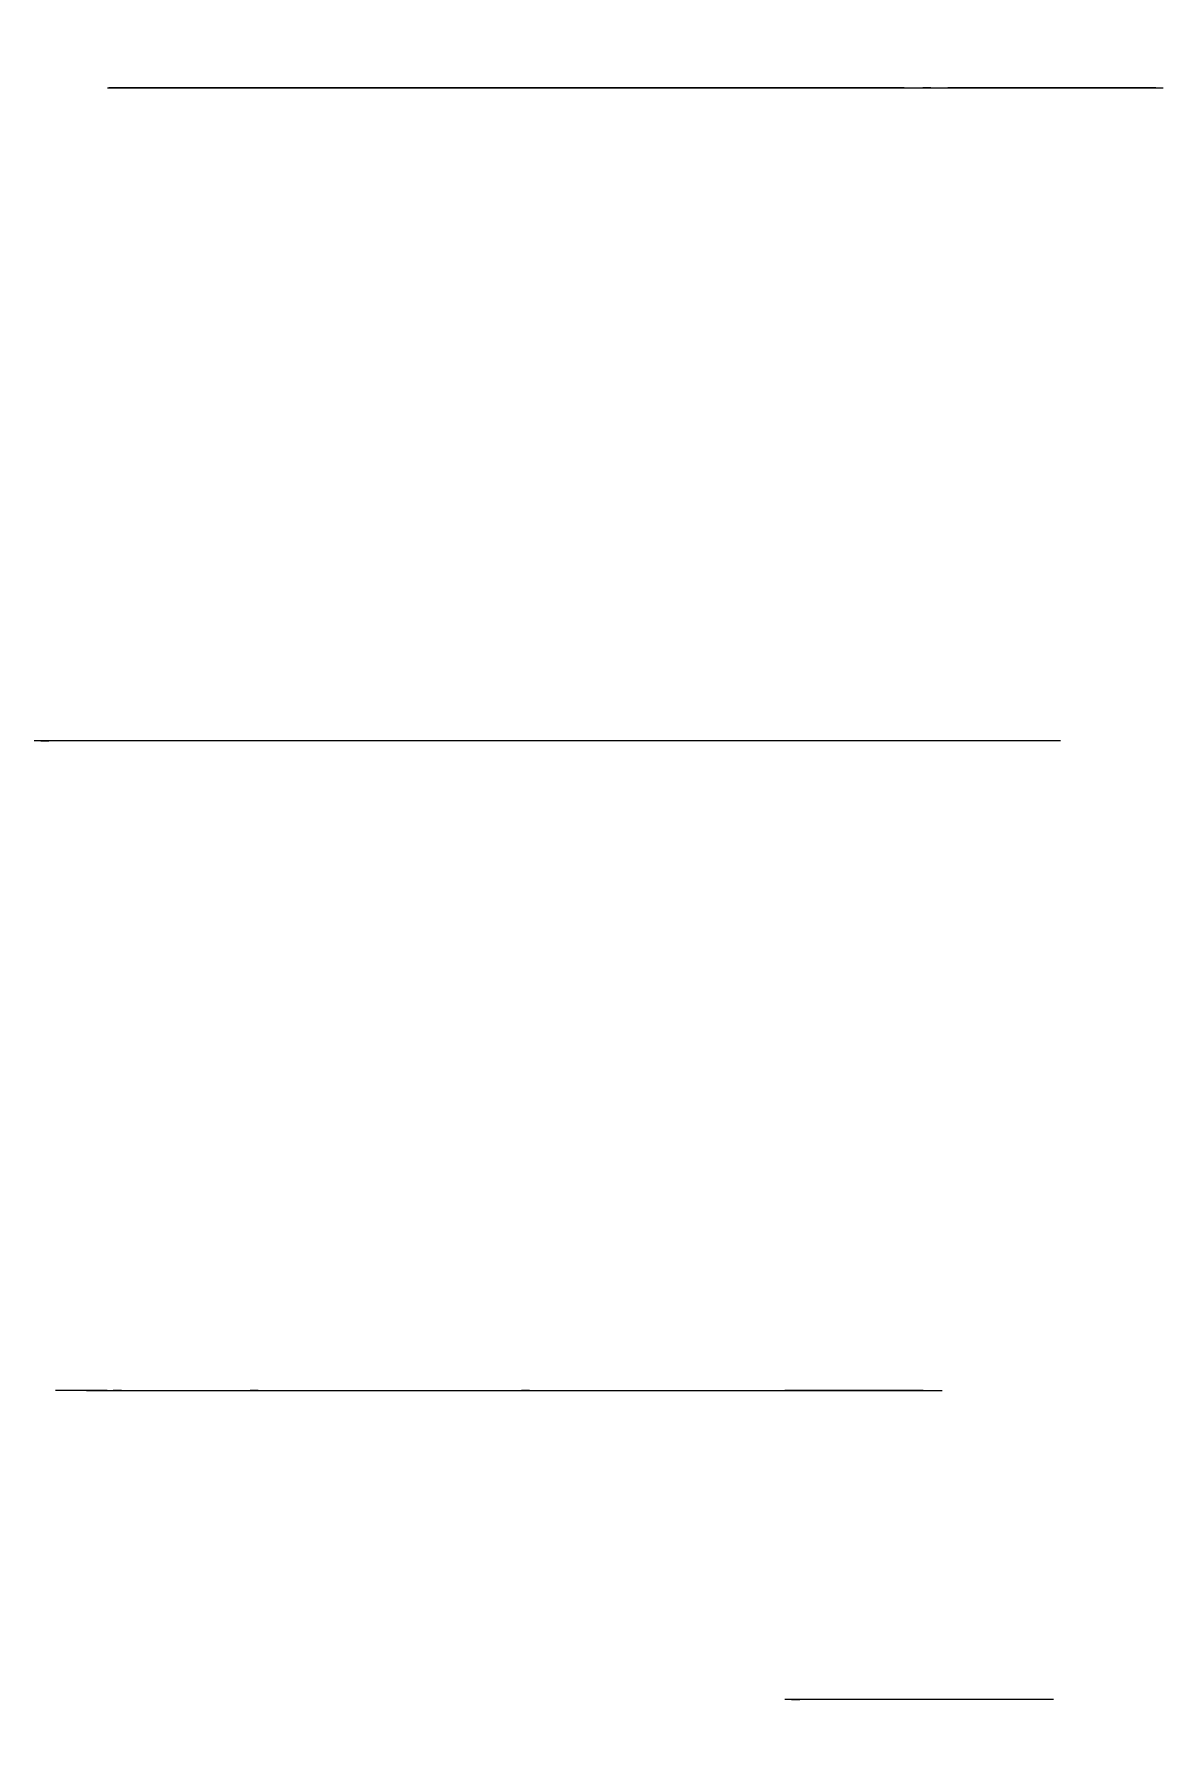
# Model space of a CAD drawing. Header units: millimetres. Extents: x -561500 to 147629, y -409825 to 313994.
# Drawn here: x 140107 to 144297, y -399766 to -393455 of the extents above; entities that cross this region are included whole.
import ezdxf

# ---------------------------------------------------------------- set-up
doc = ezdxf.new("R2010")
doc.units = ezdxf.units.MM
doc.layers.add('К_Размерная', color=3, linetype='Continuous', lineweight=0)
doc.styles.add('M 50', font='isocpeur.ttf', dxfattribs={"width": 0.8})
doc.dimstyles.new('M 50', dxfattribs={"dimscale": 0, "dimtxt": 110, "dimasz": 30, "dimexe": 40, "dimexo": 30, "dimgap": 10, "dimtad": 1, "dimdec": 0, "dimrnd": 1, "dimzin": 4, "dimdsep": 46, "dimtxsty": 'M 50', "dimblk": 'OBLIQUE', "dimcen": 50, "dimdle": 40, "dimadec": 0, "dimazin": 1, "dimtfac": 1, "dimtdec": 0, "dimtmove": 1, "dimatfit": 2, "dimfxl": 1, "dimtolj": 1, "dimtzin": 0, "dimlwd": -1, "dimlwe": -1, "dimarcsym": 0})

# ---------------------------------------------------------------- blocks, each defined once
blk = doc.blocks.new('_Oblique')
at = {"color": 0, "linetype": 'ByBlock', "lineweight": -2}
blk.add_line((-0.5, -0.5), (0.5, 0.5), dxfattribs=at)
blk = doc.blocks.new('*D226')
at = {"layer": 'Defpoints', "color": 0, "ltscale": 100, "transparency": 16777216}
for p in [(-442936.3, 355.2), (-444130.9, 102.3, -0.8), (-442936.3, 78.1, -21.9)]:
    blk.add_point(p, dxfattribs=at)
at = {"layer": 'К_Размерная', "color": 0, "ltscale": 100, "transparency": 16777216}
for p, q in [((-444130.9, 132.3), (-444130.9, 395.2)), ((-442936.3, 108.1), (-442936.3, 395.2)), ((-444170.9, 355.2), (-442896.3, 355.2))]:
    blk.add_line(p, q, dxfattribs=at)
at = {"layer": 'К_Размерная', "color": 0, "ltscale": 100, "transparency": 16777216, "xscale": 30, "yscale": 30, "zscale": 30, "rotation": 180}
blk.add_blockref('_Oblique', (-444130.9, 355.2), dxfattribs=at)
at = {"layer": 'К_Размерная', "color": 0, "ltscale": 100, "transparency": 16777216, "xscale": 30, "yscale": 30, "zscale": 30}
blk.add_blockref('_Oblique', (-442936.3, 355.2), dxfattribs=at)
at = {"layer": 'К_Размерная', "color": 0, "ltscale": 100, "transparency": 16777216, "insert": (-443533.6, 420.2), "char_height": 110, "attachment_point": 5, "style": 'M 50'}
blk.add_mtext('\\A1;1195', dxfattribs=at)
blk = doc.blocks.new('*D227')
at = {"layer": 'Defpoints', "color": 0, "ltscale": 100, "transparency": 16777216}
for p in [(-441729.4, 355.2), (-442936.3, 78.1, -21.9), (-441729.4, 82.9, -37.2)]:
    blk.add_point(p, dxfattribs=at)
at = {"layer": 'К_Размерная', "color": 0, "ltscale": 100, "transparency": 16777216}
for p, q in [((-442936.3, 108.1), (-442936.3, 395.2)), ((-441729.4, 112.9), (-441729.4, 395.2)), ((-442976.3, 355.2), (-441689.4, 355.2))]:
    blk.add_line(p, q, dxfattribs=at)
at = {"layer": 'К_Размерная', "color": 0, "ltscale": 100, "transparency": 16777216, "xscale": 30, "yscale": 30, "zscale": 30, "rotation": 180}
blk.add_blockref('_Oblique', (-442936.3, 355.2), dxfattribs=at)
at = {"layer": 'К_Размерная', "color": 0, "ltscale": 100, "transparency": 16777216, "xscale": 30, "yscale": 30, "zscale": 30}
blk.add_blockref('_Oblique', (-441729.4, 355.2), dxfattribs=at)
at = {"layer": 'К_Размерная', "color": 0, "ltscale": 100, "transparency": 16777216, "insert": (-442332.9, 420.2), "char_height": 110, "attachment_point": 5, "style": 'M 50'}
blk.add_mtext('\\A1;1207', dxfattribs=at)
blk = doc.blocks.new('*D228')
at = {"layer": 'Defpoints', "color": 0, "ltscale": 100, "transparency": 16777216}
for p in [(-444130.9, 1588.1, -0.8), (-443890.8, 1588.1), (-444130.9, 102.3, -0.8)]:
    blk.add_point(p, dxfattribs=at)
at = {"layer": 'К_Размерная', "color": 0, "ltscale": 100, "transparency": 16777216}
for p, q in [((-444100.9, 1588.1), (-443850.8, 1588.1)), ((-443890.8, 62.3), (-443890.8, 1628.1)), ((-444100.9, 102.3), (-443850.8, 102.3))]:
    blk.add_line(p, q, dxfattribs=at)
at = {"layer": 'К_Размерная', "color": 0, "ltscale": 100, "transparency": 16777216, "xscale": 30, "yscale": 30, "zscale": 30}
for p, rotation in [((-443890.8, 1588.1), 90), ((-443890.8, 102.3), 270)]:
    blk.add_blockref('_Oblique', p, dxfattribs=dict(at, rotation=rotation))
at = {"layer": 'К_Размерная', "color": 0, "ltscale": 100, "transparency": 16777216, "insert": (-443825.8, 845.2), "char_height": 110, "attachment_point": 5, "rotation": 270, "style": 'M 50'}
blk.add_mtext('\\A1;1486', dxfattribs=at)
blk = doc.blocks.new('*D229')
at = {"layer": 'Defpoints', "color": 0, "ltscale": 100, "transparency": 16777216}
for p in [(-444130.9, 3079.8, -0.8), (-443890.8, 3079.8), (-444130.9, 1588.1, -0.8)]:
    blk.add_point(p, dxfattribs=at)
at = {"layer": 'К_Размерная', "color": 0, "ltscale": 100, "transparency": 16777216}
for p, q in [((-443890.8, 1548.1), (-443890.8, 3119.8)), ((-444100.9, 3079.8), (-443850.8, 3079.8)), ((-444100.9, 1588.1), (-443850.8, 1588.1))]:
    blk.add_line(p, q, dxfattribs=at)
at = {"layer": 'К_Размерная', "color": 0, "ltscale": 100, "transparency": 16777216, "xscale": 30, "yscale": 30, "zscale": 30}
for p, rotation in [((-443890.8, 3079.8), 90), ((-443890.8, 1588.1), 270)]:
    blk.add_blockref('_Oblique', p, dxfattribs=dict(at, rotation=rotation))
at = {"layer": 'К_Размерная', "color": 0, "ltscale": 100, "transparency": 16777216, "insert": (-443825.8, 2333.9), "char_height": 110, "attachment_point": 5, "rotation": 270, "style": 'M 50'}
blk.add_mtext('\\A1;1492', dxfattribs=at)
blk = doc.blocks.new('*D230')
at = {"layer": 'Defpoints', "color": 0, "ltscale": 100, "transparency": 16777216}
for p in [(-444127, 3667.6, -0.1), (-443890.8, 3667.6), (-444130.9, 3079.8, -0.8)]:
    blk.add_point(p, dxfattribs=at)
at = {"layer": 'К_Размерная', "color": 0, "ltscale": 100, "transparency": 16777216}
for p, q in [((-444097, 3667.6), (-443850.8, 3667.6)), ((-443890.8, 3039.8), (-443890.8, 3707.6)), ((-444100.9, 3079.8), (-443850.8, 3079.8))]:
    blk.add_line(p, q, dxfattribs=at)
at = {"layer": 'К_Размерная', "color": 0, "ltscale": 100, "transparency": 16777216, "xscale": 30, "yscale": 30, "zscale": 30}
for p, rotation in [((-443890.8, 3667.6), 90), ((-443890.8, 3079.8), 270)]:
    blk.add_blockref('_Oblique', p, dxfattribs=dict(at, rotation=rotation))
at = {"layer": 'К_Размерная', "color": 0, "ltscale": 100, "transparency": 16777216, "insert": (-443825.8, 3373.7), "char_height": 110, "attachment_point": 5, "rotation": 270, "style": 'M 50'}
blk.add_mtext('\\A1;588', dxfattribs=at)
blk = doc.blocks.new('*D231')
at = {"layer": 'Defpoints', "color": 0, "ltscale": 100, "transparency": 16777216}
for p in [(-442936.3, 1278.1, -21.9), (-442775.5, 1278.1), (-442936.3, 78.1, -21.9)]:
    blk.add_point(p, dxfattribs=at)
at = {"layer": 'К_Размерная', "color": 0, "ltscale": 100, "transparency": 16777216}
for p, q in [((-442906.3, 1278.1), (-442735.5, 1278.1)), ((-442775.5, 38.1), (-442775.5, 1318.1)), ((-442906.3, 78.1), (-442735.5, 78.1))]:
    blk.add_line(p, q, dxfattribs=at)
at = {"layer": 'К_Размерная', "color": 0, "ltscale": 100, "transparency": 16777216, "xscale": 30, "yscale": 30, "zscale": 30}
for p, rotation in [((-442775.5, 1278.1), 90), ((-442775.5, 78.1), 270)]:
    blk.add_blockref('_Oblique', p, dxfattribs=dict(at, rotation=rotation))
at = {"layer": 'К_Размерная', "color": 0, "ltscale": 100, "transparency": 16777216, "insert": (-442710.5, 678.1), "char_height": 110, "attachment_point": 5, "rotation": 270, "style": 'M 50'}
blk.add_mtext('\\A1;1200', dxfattribs=at)
blk = doc.blocks.new('*D232')
at = {"layer": 'Defpoints', "color": 0, "ltscale": 100, "transparency": 16777216}
for p in [(-442936.3, 1588.1, -21.9), (-442775.5, 1588.1), (-442936.3, 1278.1, -21.9)]:
    blk.add_point(p, dxfattribs=at)
at = {"layer": 'К_Размерная', "color": 0, "ltscale": 100, "transparency": 16777216}
for p, q in [((-442906.3, 1588.1), (-442735.5, 1588.1)), ((-442775.5, 1238.1), (-442775.5, 1628.1)), ((-442906.3, 1278.1), (-442735.5, 1278.1))]:
    blk.add_line(p, q, dxfattribs=at)
at = {"layer": 'К_Размерная', "color": 0, "ltscale": 100, "transparency": 16777216, "xscale": 30, "yscale": 30, "zscale": 30}
for p, rotation in [((-442775.5, 1588.1), 90), ((-442775.5, 1278.1), 270)]:
    blk.add_blockref('_Oblique', p, dxfattribs=dict(at, rotation=rotation))
at = {"layer": 'К_Размерная', "color": 0, "ltscale": 100, "transparency": 16777216, "insert": (-442710.5, 1433.1), "char_height": 110, "attachment_point": 5, "rotation": 270, "style": 'M 50'}
blk.add_mtext('\\A1;310', dxfattribs=at)
blk = doc.blocks.new('*D233')
at = {"layer": 'Defpoints', "color": 0, "ltscale": 100, "transparency": 16777216}
for p in [(-442936.3, 3294.1, -21.9), (-442775.5, 3294.1), (-442936.3, 1588.1, -21.9)]:
    blk.add_point(p, dxfattribs=at)
at = {"layer": 'К_Размерная', "color": 0, "ltscale": 100, "transparency": 16777216}
for p, q in [((-442906.3, 3294.1), (-442735.5, 3294.1)), ((-442775.5, 1548.1), (-442775.5, 3334.1)), ((-442906.3, 1588.1), (-442735.5, 1588.1))]:
    blk.add_line(p, q, dxfattribs=at)
at = {"layer": 'К_Размерная', "color": 0, "ltscale": 100, "transparency": 16777216, "xscale": 30, "yscale": 30, "zscale": 30}
for p, rotation in [((-442775.5, 3294.1), 90), ((-442775.5, 1588.1), 270)]:
    blk.add_blockref('_Oblique', p, dxfattribs=dict(at, rotation=rotation))
at = {"layer": 'К_Размерная', "color": 0, "ltscale": 100, "transparency": 16777216, "insert": (-442710.5, 2441.1), "char_height": 110, "attachment_point": 5, "rotation": 270, "style": 'M 50'}
blk.add_mtext('\\A1;1706', dxfattribs=at)
blk = doc.blocks.new('*D234')
at = {"layer": 'Defpoints', "color": 0, "ltscale": 100, "transparency": 16777216}
for p in [(-441729.4, 2954.9, -37.2), (-441933, 1287.9), (-441729.4, 1287.9, -37.2)]:
    blk.add_point(p, dxfattribs=at)
at = {"layer": 'К_Размерная', "color": 0, "ltscale": 100, "transparency": 16777216}
for p, q in [((-441933, 2994.9), (-441933, 1247.9)), ((-441759.4, 2954.9), (-441973, 2954.9)), ((-441759.4, 1287.9), (-441973, 1287.9))]:
    blk.add_line(p, q, dxfattribs=at)
at = {"layer": 'К_Размерная', "color": 0, "ltscale": 100, "transparency": 16777216, "xscale": 30, "yscale": 30, "zscale": 30}
for p, rotation in [((-441933, 2954.9), 90), ((-441933, 1287.9), 270)]:
    blk.add_blockref('_Oblique', p, dxfattribs=dict(at, rotation=rotation))
at = {"layer": 'К_Размерная', "color": 0, "ltscale": 100, "transparency": 16777216, "insert": (-441868, 2121.4), "char_height": 110, "attachment_point": 5, "rotation": 270, "style": 'M 50'}
blk.add_mtext('\\A1;1667', dxfattribs=at)
blk = doc.blocks.new('*D235')
at = {"layer": 'Defpoints', "color": 0, "ltscale": 100, "transparency": 16777216}
for p in [(-441729.4, 1287.9, -37.2), (-441933, 82.9), (-441729.4, 82.9, -37.2)]:
    blk.add_point(p, dxfattribs=at)
at = {"layer": 'К_Размерная', "color": 0, "ltscale": 100, "transparency": 16777216}
for p, q in [((-441933, 1327.9), (-441933, 42.9)), ((-441759.4, 1287.9), (-441973, 1287.9)), ((-441759.4, 82.9), (-441973, 82.9))]:
    blk.add_line(p, q, dxfattribs=at)
at = {"layer": 'К_Размерная', "color": 0, "ltscale": 100, "transparency": 16777216, "xscale": 30, "yscale": 30, "zscale": 30}
for p, rotation in [((-441933, 1287.9), 90), ((-441933, 82.9), 270)]:
    blk.add_blockref('_Oblique', p, dxfattribs=dict(at, rotation=rotation))
at = {"layer": 'К_Размерная', "color": 0, "ltscale": 100, "transparency": 16777216, "insert": (-441868, 685.4), "char_height": 110, "attachment_point": 5, "rotation": 270, "style": 'M 50'}
blk.add_mtext('\\A1;1205', dxfattribs=at)
blk = doc.blocks.new('*D236')
at = {"layer": 'Defpoints', "color": 0, "ltscale": 100, "transparency": 16777216}
for p in [(-442936.3, 1887), (-444130.9, 1588.1, -0.8), (-442936.3, 1588.1, -21.9)]:
    blk.add_point(p, dxfattribs=at)
at = {"layer": 'К_Размерная', "color": 0, "ltscale": 100, "transparency": 16777216}
for p, q in [((-444130.9, 1618.1), (-444130.9, 1927)), ((-442936.3, 1618.1), (-442936.3, 1927)), ((-444170.9, 1887), (-442896.3, 1887))]:
    blk.add_line(p, q, dxfattribs=at)
at = {"layer": 'К_Размерная', "color": 0, "ltscale": 100, "transparency": 16777216, "xscale": 30, "yscale": 30, "zscale": 30, "rotation": 180}
blk.add_blockref('_Oblique', (-444130.9, 1887), dxfattribs=at)
at = {"layer": 'К_Размерная', "color": 0, "ltscale": 100, "transparency": 16777216, "xscale": 30, "yscale": 30, "zscale": 30}
blk.add_blockref('_Oblique', (-442936.3, 1887), dxfattribs=at)
at = {"layer": 'К_Размерная', "color": 0, "ltscale": 100, "transparency": 16777216, "insert": (-443533.6, 1952), "char_height": 110, "attachment_point": 5, "style": 'M 50'}
blk.add_mtext('\\A1;1195', dxfattribs=at)
blk = doc.blocks.new('*D237')
at = {"layer": 'Defpoints', "color": 0, "ltscale": 100, "transparency": 16777216}
for p in [(-441729.4, 1887), (-442936.3, 1278.1, -21.9), (-441729.4, 1287.9, -37.2)]:
    blk.add_point(p, dxfattribs=at)
at = {"layer": 'К_Размерная', "color": 0, "ltscale": 100, "transparency": 16777216}
for p, q in [((-442936.3, 1308.1), (-442936.3, 1927)), ((-441729.4, 1317.9), (-441729.4, 1927)), ((-442976.3, 1887), (-441689.4, 1887))]:
    blk.add_line(p, q, dxfattribs=at)
at = {"layer": 'К_Размерная', "color": 0, "ltscale": 100, "transparency": 16777216, "xscale": 30, "yscale": 30, "zscale": 30, "rotation": 180}
blk.add_blockref('_Oblique', (-442936.3, 1887), dxfattribs=at)
at = {"layer": 'К_Размерная', "color": 0, "ltscale": 100, "transparency": 16777216, "xscale": 30, "yscale": 30, "zscale": 30}
blk.add_blockref('_Oblique', (-441729.4, 1887), dxfattribs=at)
at = {"layer": 'К_Размерная', "color": 0, "ltscale": 100, "transparency": 16777216, "insert": (-442332.9, 1952), "char_height": 110, "attachment_point": 5, "style": 'M 50'}
blk.add_mtext('\\A1;1207', dxfattribs=at)
blk = doc.blocks.new('*D238')
at = {"layer": 'Defpoints', "color": 0, "ltscale": 100, "transparency": 16777216}
for p in [(-442715.8, 687.1, 4.6), (-441951.9, 673.7, 4.6)]:
    blk.add_point(p, dxfattribs=at)
at = {"layer": 'К_Размерная', "color": 0, "ltscale": 100, "transparency": 16777216}
blk.add_line((-442414.6, 681.8), (-441951.9, 673.7), dxfattribs=at)
at = {"layer": 'К_Размерная', "color": 0, "ltscale": 100, "transparency": 16777216, "xscale": 30, "yscale": 30, "zscale": 30, "rotation": 358.9940811682029}
blk.add_blockref('_Oblique', (-441951.9, 673.7), dxfattribs=at)
at = {"layer": 'К_Размерная', "color": 0, "ltscale": 100, "transparency": 16777216, "insert": (-442275.9, 744.4), "char_height": 110, "attachment_point": 5, "rotation": 358.99408, "style": 'M 50'}
blk.add_mtext('\\A1;∅764', dxfattribs=at)
blk = doc.blocks.new('*D239')
at = {"layer": 'Defpoints', "color": 0, "ltscale": 100, "transparency": 16777216}
for p in [(-442333.9, 298.4, 4.6), (-442370.4, 82.9), (-441729.4, 82.9, -37.2)]:
    blk.add_point(p, dxfattribs=at)
at = {"layer": 'К_Размерная', "color": 0, "ltscale": 100, "transparency": 16777216}
for p, q in [((-442370.4, 338.4), (-442370.4, 42.9)), ((-442363.9, 298.4), (-442410.4, 298.4)), ((-441759.4, 82.9), (-442410.4, 82.9))]:
    blk.add_line(p, q, dxfattribs=at)
at = {"layer": 'К_Размерная', "color": 0, "ltscale": 100, "transparency": 16777216, "xscale": 30, "yscale": 30, "zscale": 30}
for p, rotation in [((-442370.4, 298.4), 90), ((-442370.4, 82.9), 270)]:
    blk.add_blockref('_Oblique', p, dxfattribs=dict(at, rotation=rotation))
at = {"layer": 'К_Размерная', "color": 0, "ltscale": 100, "transparency": 16777216, "insert": (-442305.4, 190.6), "char_height": 110, "attachment_point": 5, "rotation": 270, "style": 'M 50'}
blk.add_mtext('\\A1;215', dxfattribs=at)
blk = doc.blocks.new('*D240')
at = {"layer": 'Defpoints', "color": 0, "ltscale": 100, "transparency": 16777216}
for p in [(-444127, 3667.6, -0.1), (-442857.8, 3544.4), (-442936.3, 3294.1, -21.9)]:
    blk.add_point(p, dxfattribs=at)
at = {"layer": 'К_Размерная', "color": 0, "ltscale": 100, "transparency": 16777216}
for p, q in [((-444118, 3696.2), (-444036.6, 3956)), ((-444086.7, 3929.8), (-442819.6, 3532.4)), ((-442927.3, 3322.7), (-442845.8, 3582.5))]:
    blk.add_line(p, q, dxfattribs=at)
at = {"layer": 'К_Размерная', "color": 0, "ltscale": 100, "transparency": 16777216, "xscale": 30, "yscale": 30, "zscale": 30}
for p, rotation in [((-444048.5, 3917.8), 162.5857228630812), ((-442857.8, 3544.4), 342.5857228630812)]:
    blk.add_blockref('_Oblique', p, dxfattribs=dict(at, rotation=rotation))
at = {"layer": 'К_Размерная', "color": 0, "ltscale": 100, "transparency": 16777216, "insert": (-443433.7, 3793.1), "char_height": 110, "attachment_point": 5, "rotation": 342.58572, "style": 'M 50'}
blk.add_mtext('\\A1;1248', dxfattribs=at)
blk = doc.blocks.new('*D241')
at = {"layer": 'Defpoints', "color": 0, "ltscale": 100, "transparency": 16777216}
for p in [(-442936.3, 3294.1, -21.9), (-441662.2, 3169.3), (-441729.4, 2954.9, -37.2)]:
    blk.add_point(p, dxfattribs=at)
at = {"layer": 'К_Размерная', "color": 0, "ltscale": 100, "transparency": 16777216}
for p, q in [((-442927.3, 3322.7), (-442845.8, 3582.5)), ((-442896, 3556.3), (-441624, 3157.4)), ((-441720.5, 2983.5), (-441650.2, 3207.5))]:
    blk.add_line(p, q, dxfattribs=at)
at = {"layer": 'К_Размерная', "color": 0, "ltscale": 100, "transparency": 16777216, "xscale": 30, "yscale": 30, "zscale": 30}
for p, rotation in [((-442857.8, 3544.4), 162.5857228630812), ((-441662.2, 3169.3), 342.5857228630812)]:
    blk.add_blockref('_Oblique', p, dxfattribs=dict(at, rotation=rotation))
at = {"layer": 'К_Размерная', "color": 0, "ltscale": 100, "transparency": 16777216, "insert": (-442240.5, 3418.9), "char_height": 110, "attachment_point": 5, "rotation": 342.58572, "style": 'M 50'}
blk.add_mtext('\\A1;1253', dxfattribs=at)
blk = doc.blocks.new('*D242')
at = {"layer": 'Defpoints', "color": 0, "ltscale": 100, "transparency": 16777216}
for p in [(-442122.4, 3605, 4910.9), (-444139.4, 3118, 2402.7), (-442122.4, -194.2)]:
    blk.add_point(p, dxfattribs=at)
at = {"layer": 'К_Размерная', "color": 0, "ltscale": 100, "transparency": 16777216}
for p, q in [((-442122.4, 3575), (-442122.4, -234.2)), ((-444139.4, 3088), (-444139.4, -234.2)), ((-444179.4, -194.2), (-442082.4, -194.2))]:
    blk.add_line(p, q, dxfattribs=at)
at = {"layer": 'К_Размерная', "color": 0, "ltscale": 100, "transparency": 16777216, "xscale": 30, "yscale": 30, "zscale": 30, "rotation": 180}
blk.add_blockref('_Oblique', (-444139.4, -194.2), dxfattribs=at)
at = {"layer": 'К_Размерная', "color": 0, "ltscale": 100, "transparency": 16777216, "xscale": 30, "yscale": 30, "zscale": 30}
blk.add_blockref('_Oblique', (-442122.4, -194.2), dxfattribs=at)
at = {"layer": 'К_Размерная', "color": 0, "ltscale": 100, "transparency": 16777216, "insert": (-443130.9, -129.2), "char_height": 110, "attachment_point": 5, "style": 'M 50'}
blk.add_mtext('\\A1;2017', dxfattribs=at)
blk = doc.blocks.new('*D302')
at = {"layer": 'Defpoints', "color": 0, "ltscale": 100, "transparency": 16777216}
for p in [(-452539.9, 3096), (-453739.9, 3088.2), (-452539.9, 2592.6)]:
    blk.add_point(p, dxfattribs=at)
at = {"layer": 'К_Размерная', "color": 0, "ltscale": 100, "transparency": 16777216}
for p, q in [((-453739.9, 3058.2), (-453739.9, 2552.6)), ((-452539.9, 3066), (-452539.9, 2552.6)), ((-453779.9, 2592.6), (-452499.9, 2592.6))]:
    blk.add_line(p, q, dxfattribs=at)
at = {"layer": 'К_Размерная', "color": 0, "ltscale": 100, "transparency": 16777216, "xscale": 30, "yscale": 30, "zscale": 30, "rotation": 180}
blk.add_blockref('_Oblique', (-453739.9, 2592.6), dxfattribs=at)
at = {"layer": 'К_Размерная', "color": 0, "ltscale": 100, "transparency": 16777216, "xscale": 30, "yscale": 30, "zscale": 30}
blk.add_blockref('_Oblique', (-452539.9, 2592.6), dxfattribs=at)
at = {"layer": 'К_Размерная', "color": 0, "ltscale": 100, "transparency": 16777216, "insert": (-453139.9, 2657.6), "char_height": 110, "attachment_point": 5, "style": 'M 50'}
blk.add_mtext('\\A1;1200', dxfattribs=at)
blk = doc.blocks.new('*D303')
at = {"layer": 'Defpoints', "color": 0, "ltscale": 100, "transparency": 16777216}
for p in [(-451685.4, 3580.2, 1187), (-452539.9, 3096), (-451685.4, 2592.6)]:
    blk.add_point(p, dxfattribs=at)
at = {"layer": 'К_Размерная', "color": 0, "ltscale": 100, "transparency": 16777216}
for p, q in [((-451685.4, 3550.2), (-451685.4, 2552.6)), ((-452539.9, 3066), (-452539.9, 2552.6)), ((-452579.9, 2592.6), (-451645.4, 2592.6))]:
    blk.add_line(p, q, dxfattribs=at)
at = {"layer": 'К_Размерная', "color": 0, "ltscale": 100, "transparency": 16777216, "xscale": 30, "yscale": 30, "zscale": 30, "rotation": 180}
blk.add_blockref('_Oblique', (-452539.9, 2592.6), dxfattribs=at)
at = {"layer": 'К_Размерная', "color": 0, "ltscale": 100, "transparency": 16777216, "xscale": 30, "yscale": 30, "zscale": 30}
blk.add_blockref('_Oblique', (-451685.4, 2592.6), dxfattribs=at)
at = {"layer": 'К_Размерная', "color": 0, "ltscale": 100, "transparency": 16777216, "insert": (-452112.6, 2657.6), "char_height": 110, "attachment_point": 5, "style": 'M 50'}
blk.add_mtext('\\A1;855', dxfattribs=at)
blk = doc.blocks.new('*D304')
at = {"layer": 'Defpoints', "color": 0, "ltscale": 100, "transparency": 16777216}
for p in [(-452777.5, 583.2), (-452539.9, 583.2), (-452539.9, 75.2)]:
    blk.add_point(p, dxfattribs=at)
at = {"layer": 'К_Размерная', "color": 0, "ltscale": 100, "transparency": 16777216}
for p, q in [((-452569.9, 583.2), (-452817.5, 583.2)), ((-452777.5, 35.2), (-452777.5, 623.2)), ((-452569.9, 75.2), (-452817.5, 75.2))]:
    blk.add_line(p, q, dxfattribs=at)
at = {"layer": 'К_Размерная', "color": 0, "ltscale": 100, "transparency": 16777216, "xscale": 30, "yscale": 30, "zscale": 30}
for p, rotation in [((-452777.5, 583.2), 90), ((-452777.5, 75.2), 270)]:
    blk.add_blockref('_Oblique', p, dxfattribs=dict(at, rotation=rotation))
at = {"layer": 'К_Размерная', "color": 0, "ltscale": 100, "transparency": 16777216, "insert": (-452712.5, 329.2), "char_height": 110, "attachment_point": 5, "rotation": 270, "style": 'M 50'}
blk.add_mtext('\\A1;508', dxfattribs=at)
blk = doc.blocks.new('*D305')
at = {"layer": 'Defpoints', "color": 0, "ltscale": 100, "transparency": 16777216}
for p in [(-452777.5, 1590.2), (-452539.9, 1590.2), (-452539.9, 583.2)]:
    blk.add_point(p, dxfattribs=at)
at = {"layer": 'К_Размерная', "color": 0, "ltscale": 100, "transparency": 16777216}
for p, q in [((-452569.9, 1590.2), (-452817.5, 1590.2)), ((-452777.5, 543.2), (-452777.5, 1630.2)), ((-452569.9, 583.2), (-452817.5, 583.2))]:
    blk.add_line(p, q, dxfattribs=at)
at = {"layer": 'К_Размерная', "color": 0, "ltscale": 100, "transparency": 16777216, "xscale": 30, "yscale": 30, "zscale": 30}
for p, rotation in [((-452777.5, 1590.2), 90), ((-452777.5, 583.2), 270)]:
    blk.add_blockref('_Oblique', p, dxfattribs=dict(at, rotation=rotation))
at = {"layer": 'К_Размерная', "color": 0, "ltscale": 100, "transparency": 16777216, "insert": (-452712.5, 1086.7), "char_height": 110, "attachment_point": 5, "rotation": 270, "style": 'M 50'}
blk.add_mtext('\\A1;1007', dxfattribs=at)
blk = doc.blocks.new('*D306')
at = {"layer": 'Defpoints', "color": 0, "ltscale": 100, "transparency": 16777216}
for p in [(-452777.5, 3096), (-452539.9, 3096), (-452539.9, 1590.2)]:
    blk.add_point(p, dxfattribs=at)
at = {"layer": 'К_Размерная', "color": 0, "ltscale": 100, "transparency": 16777216}
for p, q in [((-452569.9, 3096), (-452817.5, 3096)), ((-452777.5, 1550.2), (-452777.5, 3136)), ((-452569.9, 1590.2), (-452817.5, 1590.2))]:
    blk.add_line(p, q, dxfattribs=at)
at = {"layer": 'К_Размерная', "color": 0, "ltscale": 100, "transparency": 16777216, "xscale": 30, "yscale": 30, "zscale": 30}
for p, rotation in [((-452777.5, 3096), 90), ((-452777.5, 1590.2), 270)]:
    blk.add_blockref('_Oblique', p, dxfattribs=dict(at, rotation=rotation))
at = {"layer": 'К_Размерная', "color": 0, "ltscale": 100, "transparency": 16777216, "insert": (-452712.5, 2343.1), "char_height": 110, "attachment_point": 5, "rotation": 270, "style": 'M 50'}
blk.add_mtext('\\A1;1506', dxfattribs=at)
blk = doc.blocks.new('*D307')
at = {"layer": 'Defpoints', "color": 0, "ltscale": 100, "transparency": 16777216}
for p in [(-452966.5, 75.2), (-452539.9, 75.2), (-452479, 0, 2682.7)]:
    blk.add_point(p, dxfattribs=at)
at = {"layer": 'К_Размерная', "color": 0, "ltscale": 100, "transparency": 16777216}
for p, q in [((-452569.9, 75.2), (-453006.5, 75.2)), ((-452966.5, -40), (-452966.5, 115.2)), ((-452966.5, 37.6), (-453186.5, -28.4)), ((-452509, 0), (-453006.5, 0)), ((-453186.5, -28.4), (-453186.5, -154))]:
    blk.add_line(p, q, dxfattribs=at)
at = {"layer": 'К_Размерная', "color": 0, "ltscale": 100, "transparency": 16777216, "xscale": 30, "yscale": 30, "zscale": 30}
for p, rotation in [((-452966.5, 75.2), 90), ((-452966.5, 0), 270)]:
    blk.add_blockref('_Oblique', p, dxfattribs=dict(at, rotation=rotation))
at = {"layer": 'К_Размерная', "color": 0, "ltscale": 100, "transparency": 16777216, "insert": (-453121.5, -91.2), "char_height": 110, "attachment_point": 5, "rotation": 270, "style": 'M 50'}
blk.add_mtext('\\A1;75', dxfattribs=at)
blk = doc.blocks.new('A$Ca0a90376')
at = {"layer": 'К_Размерная', "ltscale": 100}
dim = blk.add_aligned_dim(p1=(-4378.3, -2052.5, -14034.6), p2=(-4004.8, -861.8, -14056.4), distance=262.3, dimstyle='M 50', override={"dimscale": 1}, dxfattribs=at)
dim.commit()
dim.dimension.update_dxf_attribs({"geometry": '*D240', "text_midpoint": (-4503.8, -1359.2, -14034.5), "insert": (-710.7, 442074.5)})
for base, p1, p2, picture, middle, set_off in [((-4378.3, -1816.3, -14034.5), (-3790.5, -2056.4, -14035.3), (-4378.3, -2052.5, -14034.6), '*D230', (-4084.4, -1751.3, -14034.5), (-710.7, 442074.5)), ((-4004.8, -701, -14034.5), (-2298.8, -861.8, -14056.4), (-4004.8, -861.8, -14056.4), '*D233', (-3151.8, -636, -14034.5), (-710.7, 442074.5)), ((-3806.7, -10703, -9196.7), (-2300.9, -10465.4, -9196.7), (-3806.7, -10465.4, -9196.7), '*D306', (-3053.8, -10638, -9196.7), (-710.7, 442074.5)), ((-3790.5, -1816.3, -14034.5), (-2298.8, -2056.4, -14035.3), (-3790.5, -2056.4, -14035.3), '*D229', (-3044.6, -1751.3, -14034.5), (-710.7, 442074.5)), ((-1998.6, 141.5, -14034.5), (-3665.6, 345.1, -14071.7), (-1998.6, 345.1, -14071.7), '*D234', (-2832.1, 206.5, -14034.5), (-710.7, 442074.5)), ((-2300.9, -10703, -9196.7), (-1293.9, -10465.4, -9196.7), (-2300.9, -10465.4, -9196.7), '*D305', (-1797.4, -10638, -9196.7), (-710.7, 442074.5)), ((-2298.8, -1816.3, -14034.5), (-813, -2056.4, -14035.3), (-2298.8, -2056.4, -14035.3), '*D228', (-1555.9, -1751.3, -14034.5), (-710.7, 442074.5)), ((-2298.8, -701, -14034.5), (-1988.8, -861.8, -14056.4), (-2298.8, -861.8, -14056.4), '*D232', (-2143.8, -636, -14034.5), (-710.7, 442074.5)), ((-1988.8, -701, -14034.5), (-788.8, -861.8, -14056.4), (-1988.8, -861.8, -14056.4), '*D231', (-1388.8, -636, -14034.5), (-710.7, 442074.5)), ((-793.6, 141.5, -14034.5), (-1998.6, 345.1, -14071.7), (-793.6, 345.1, -14071.7), '*D235', (-1396.1, 206.5, -14034.5), (-710.7, 442074.5)), ((-1293.9, -10703, -9196.7), (-785.9, -10465.4, -9196.7), (-1293.9, -10465.4, -9196.7), '*D304', (-1039.9, -10638, -9196.7), (-710.7, 442074.5)), ((-793.5834, -677.9436, -14034.5263), (-1391.1173, -641.4074, -14029.9623), (-793.5834, 345.0512, -14071.6898), '*D239', (-901.3259, -230.8947, -14034.5263), (-710.7016, 442074.4947)), ((-785.9, -10892, -9196.7), (-710.7, -10404.5, -6514), (-785.9, -10465.4, -9196.7), '*D307', (-672.3, -11047, -9196.7), (-710.7, 442074.5))]:
    dim = blk.add_linear_dim(base=base, p1=p1, p2=p2, dimstyle='M 50', override={"dimscale": 1}, dxfattribs=at)
    dim.commit()
    dim.dimension.update_dxf_attribs({"geometry": picture, "text_midpoint": middle, "insert": set_off})
for base, p1, p2, angle, picture, middle, set_off in [((-3303.2693, -9610.8842, -8048.9275), (-3806.7459, -10465.4114, -8048.9275), (-4290.9261, -9610.8842, -6861.8862), 90, '*D303', (-3368.2693, -10038.1478, -8048.9275), (-710.7016, 442074.4947)), ((-516.5, -47.9, -11609.6), (-3828.7, -2064.9, -9207), (-4315.7, -47.9, -6698.7), 90, '*D242', (-581.5, -1056.4, -11609.6), (-710.7, 442074.5)), ((-3880, 412.3, -14034.5), (-4004.8, -861.8, -14056.4), (-3665.6, 345.1, -14071.7), 252.58572, '*D241', (-4129.6, -166, -14034.5), (-710.7, 442074.5)), ((-3303.3, -10465.4, -9196.7), (-3798.9, -11665.4, -9196.7), (-3806.7, -10465.4, -9196.7), 90, '*D302', (-3368.3, -11065.4, -9196.7), (-710.7, 442074.5)), ((-2597.7, -861.8, -14034.5), (-2298.8, -2056.4, -14035.3), (-2298.8, -861.8, -14056.4), 90, '*D236', (-2662.7, -1459.1, -14034.5), (-710.7, 442074.5)), ((-2597.7, 345.1, -14034.5), (-1988.8, -861.8, -14056.4), (-1998.6, 345.1, -14071.7), 90, '*D237', (-2662.7, -258.4, -14034.5), (-710.7, 442074.5)), ((-1065.9, -861.8, -14034.5), (-813, -2056.4, -14035.3), (-788.8, -861.8, -14056.4), 90, '*D226', (-1130.9, -1459.1, -14034.5), (-710.7, 442074.5)), ((-1065.9, 345.1, -14034.5), (-788.8, -861.8, -14056.4), (-793.6, 345.1, -14071.7), 90, '*D227', (-1130.9, -258.4, -14034.5), (-710.7, 442074.5))]:
    dim = blk.add_linear_dim(base=base, p1=p1, p2=p2, angle=angle, dimstyle='M 50', override={"dimscale": 1}, dxfattribs=at)
    dim.commit()
    dim.dimension.update_dxf_attribs({"geometry": picture, "text_midpoint": middle, "insert": set_off})
dim = blk.add_diameter_dim_2p(p1=(-1397.8, -641.3, -14030), p2=(-1384.4, 122.6, -14030), dimstyle='M 50', override={"dimscale": 1}, dxfattribs=at)
dim.commit()
dim.dimension.update_dxf_attribs({"geometry": '*D238', "text_midpoint": (-1390.1, -202.5, -14034.5), "dimtype": 131, "insert": (-710.7, 442074.5)})

msp = doc.modelspace()

# ---------------------------------------------------------------- block references
at = {"layer": 'К_Размерная', "ltscale": 100, "extrusion": (-9.95799e-17, -1, -2.21112e-32), "rotation": 270}
msp.add_blockref('A$Ca0a90376', (-301733.1, 52284.6, 407689.5), dxfattribs=at)

doc.saveas('drawing.dxf')
